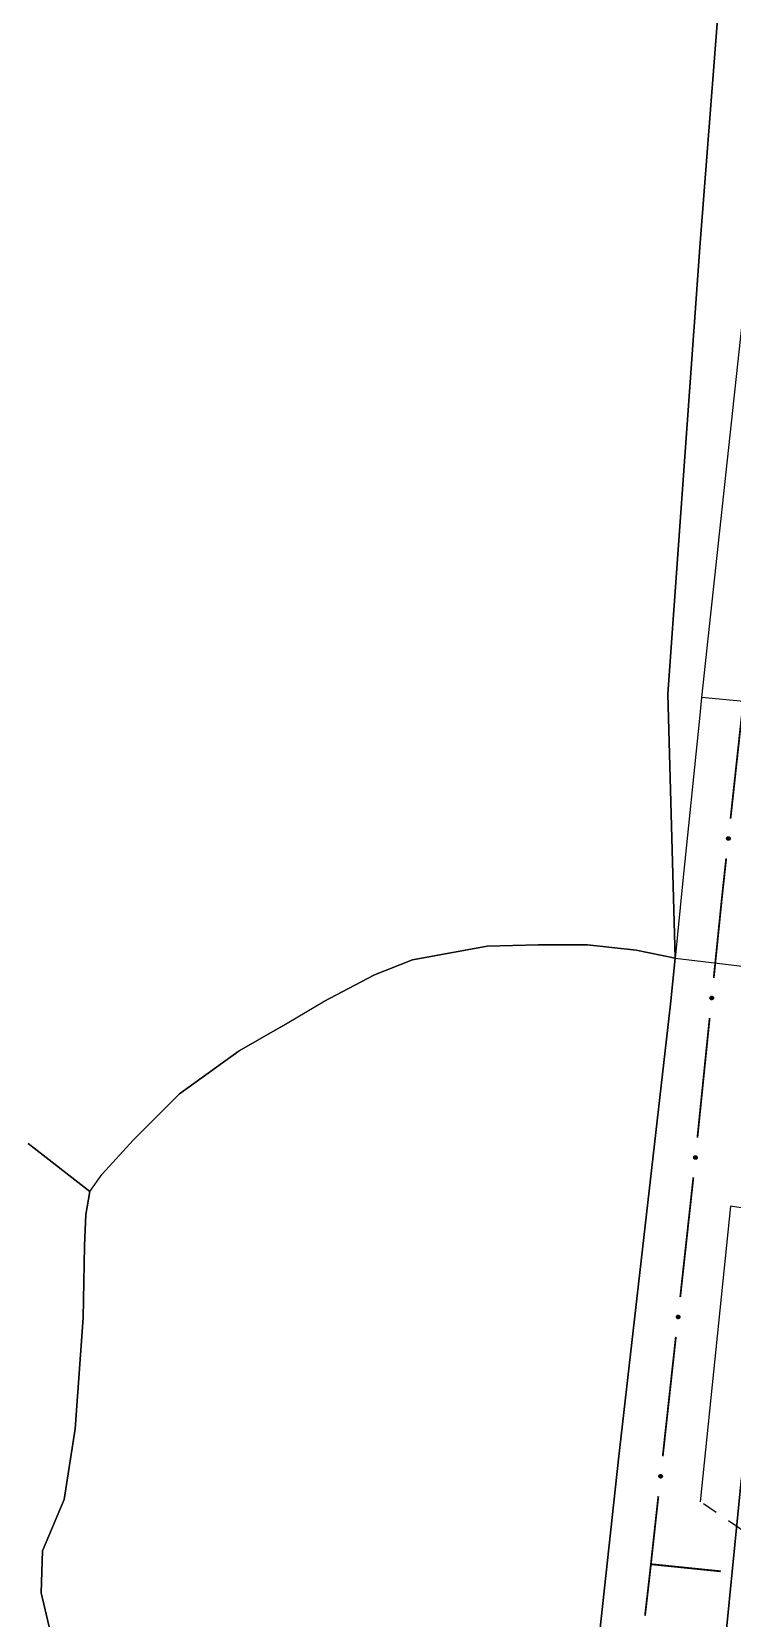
# Model space of a CAD drawing. Extents: x 200604 to 201918, y 4843538 to 4845237.
# Drawn here: x 200765.4 to 200835.3, y 4843894 to 4844052.3 of the extents above; entities that cross this region are included whole.
import ezdxf

# ---------------------------------------------------------------- set-up
doc = ezdxf.new("R2010")
doc.units = 0
doc.header["$LTSCALE"] = 1.5
doc.header["$MEASUREMENT"] = 0
doc.linetypes.add('TRACO_00', pattern=[10, -10])
doc.linetypes.add('TRACO_25', pattern=[8, 3, -1, 1, -1, 1, -1])
for name, color, linetype in [('CD_MALHA_LOTES', 7, 'CONTINUOUS'), ('RU-QUADRA', 210, 'CONTINUOUS'), ('SV-EIXO-ROD-ESTR', 7, 'CONTINUOUS'), ('SV-EIXO-RUA-N-PAV', 6, 'CONTINUOUS'), ('SV-PONTE-BUEIRO', 251, 'CONTINUOUS'), ('SV-ROD-ESTADUAIS', 20, 'CONTINUOUS'), ('SV-RUA-NAO-PAV', 7, 'CONTINUOUS')]:
    doc.layers.add(name, color=color, linetype=linetype)

msp = doc.modelspace()

# ---------------------------------------------------------------- linework, layer by layer
at = {"layer": 'CD_MALHA_LOTES', "linetype": 'Continuous', "flags": 128}
for points in [[(200902.06, 4844225.42), (200885.12, 4844193.6), (200869.05, 4844160.66), (200856.19, 4844130.12), (200844.13, 4844101.99), (200837.7, 4844081.9), (200834.49, 4844062.61), (200832.08, 4844031.27), (200828.86, 4843986.27), (200829.57, 4843959.88)], [(200834.38, 4843889.58), (200836.13, 4843907.41), (200839.42, 4843934.47), (200839.9, 4843938.03), (200841.76, 4843954.26), (200842.2, 4843958.14), (200844.29, 4843983.75), (200851.7, 4844045.56), (200853.95, 4844064.48), (200856.65, 4844078.33), (200859.46, 4844088.46), (200863.7, 4844101.3), (200872.73, 4844122.21), (200873.89, 4844124.74), (200884.66, 4844148.09), (200899.09, 4844180.7), (200918.84, 4844223.87)], [(200771.17, 4843936.59), (200772.39, 4843938.34), (200775.5, 4843941.73), (200780.1, 4843946.33), (200786.05, 4843950.65), (200790.11, 4843952.95), (200794.44, 4843955.53), (200799.58, 4843958.23), (200803.37, 4843959.72), (200810.81, 4843961.07), (200815.95, 4843961.21), (200820.82, 4843961.21), (200825.69, 4843960.67), (200829.57, 4843959.88)], [(200829.57, 4843959.88), (200829.1, 4843955.28), (200823.92, 4843909.9), (200818.73, 4843862.1), (200817.69, 4843852.45), (200812.75, 4843806.32), (200808.72, 4843772.54), (200806.94, 4843760.79), (200798.7, 4843732.1), (200795.46, 4843718.53), (200794.27, 4843713.61)], [(200771.17, 4843936.59), (200765.02, 4843941.39)], [(200767.11, 4843893.16), (200766.3, 4843896.54), (200766.44, 4843900.73), (200768.6, 4843905.88), (200769.68, 4843912.91), (200770.5, 4843924), (200770.63, 4843931.17), (200770.77, 4843934.29), (200771.17, 4843936.59)]]:
    msp.add_lwpolyline(points, dxfattribs=at)
at = {"layer": 'RU-QUADRA', "linetype": 'Continuous', "flags": 128}
for points in [[(200829.57, 4843959.88), (200828.86, 4843986.27), (200832.08, 4844031.27), (200834.49, 4844062.61), (200837.7, 4844081.9), (200844.13, 4844101.99), (200856.19, 4844130.12), (200869.05, 4844160.66), (200885.12, 4844193.6), (200902.06, 4844225.42), (200915.62, 4844256.8), (200918.88, 4844264.82), (200926.86, 4844290.96), (200935.68, 4844320.24), (200943.34, 4844345.65), (200953.37, 4844379.86), (200966.23, 4844425.89), (200968.93, 4844439.43), (200970.29, 4844448.9), (200970.29, 4844459.06), (200970.29, 4844473.27), (200968.93, 4844486.81), (200965.93, 4844504.84), (200928.25, 4844641.12)], [(200920.36, 4844223.94), (200918.84, 4844223.87), (200899.09, 4844180.7), (200891.2, 4844162.64), (200889.36, 4844158.41), (200884.66, 4844148.09), (200879.5, 4844136.9), (200876.32, 4844130.01), (200873.89, 4844124.74), (200872.73, 4844122.21), (200863.7, 4844101.3), (200859.46, 4844088.46), (200856.65, 4844078.33), (200853.95, 4844064.48), (200851.7, 4844045.56), (200844.29, 4843983.75), (200842.2, 4843958.14), (200841.76, 4843954.26), (200839.9, 4843938.03), (200839.42, 4843934.47), (200836.13, 4843907.41), (200834.38, 4843889.58)], [(200771.17, 4843936.59), (200770.77, 4843934.29), (200770.63, 4843931.17), (200770.5, 4843924), (200769.68, 4843912.91), (200768.6, 4843905.88), (200766.44, 4843900.73), (200766.3, 4843896.54), (200767.11, 4843893.16)]]:
    msp.add_lwpolyline(points, dxfattribs=at)
at = {"layer": 'RU-QUADRA', "linetype": 'Continuous'}
for points in [[(200810.81, 4843961.07), (200803.37, 4843959.72)], [(200815.95, 4843961.21), (200810.81, 4843961.07)], [(200820.82, 4843961.21), (200815.95, 4843961.21)], [(200825.69, 4843960.67), (200820.82, 4843961.21)], [(200757.41, 4843740.03), (200757, 4843732.04), (200762.23, 4843731.11), (200767.88, 4843729.63), (200780.36, 4843725.69), (200790.71, 4843714.44), (200792.51, 4843714.04), (200794.27, 4843713.61), (200795.46, 4843718.53), (200798.7, 4843732.1), (200806.94, 4843760.79), (200808.72, 4843772.54), (200812.75, 4843806.32), (200817.69, 4843852.45), (200818.73, 4843862.1), (200823.92, 4843909.9), (200829.1, 4843955.28), (200829.57, 4843959.88)], [(200803.37, 4843959.72), (200799.58, 4843958.23)], [(200829.57, 4843959.88), (200825.69, 4843960.67)], [(200799.58, 4843958.23), (200794.44, 4843955.53)], [(200790.11, 4843952.95), (200794.44, 4843955.53)], [(200790.11, 4843952.95), (200786.05, 4843950.65)], [(200786.05, 4843950.65), (200780.1, 4843946.33)], [(200775.5, 4843941.73), (200780.1, 4843946.33)], [(200775.5, 4843941.73), (200772.39, 4843938.34)], [(200765.02, 4843941.39), (200771.17, 4843936.59)], [(200771.17, 4843936.59), (200772.39, 4843938.34)]]:
    msp.add_lwpolyline(points, dxfattribs=at)
at = {"layer": 'SV-EIXO-ROD-ESTR', "const_width": 0.18}
for points in [[(200836.40093, 4843985.738344), (200835.10131, 4843973.808927)], [(200834.668103, 4843969.832455), (200834.343198, 4843966.850101)], [(200834.28, 4843966.27), (200833.424085, 4843957.897167)], [(200834.343198, 4843966.850101), (200834.28, 4843966.27)], [(200833.017303, 4843953.917905), (200831.796959, 4843941.980118)], [(200831.34, 4843937.51), (200830.08298, 4843926.07228)], [(200831.390178, 4843938.000856), (200831.34, 4843937.51)], [(200829.646006, 4843922.09622), (200828.335085, 4843910.16804)], [(200827.898111, 4843906.19198), (200827.024163, 4843898.23986)], [(200827, 4843898.02), (200826.566469, 4843894.266135)], [(200827.024163, 4843898.23986), (200827, 4843898.02)]]:
    msp.add_lwpolyline(points, dxfattribs=at)
at = {"layer": 'SV-EIXO-ROD-ESTR'}
for points in [[(200835.0097, 4843971.951605), (200835.040872, 4843971.913917), (200835.059956, 4843971.875152), (200835.066567, 4843971.838239), (200835.063904, 4843971.804097), (200835.057245, 4843971.769474), (200835.04283, 4843971.736049), (200835.018613, 4843971.702494), (200834.981027, 4843971.670959), (200834.940031, 4843971.65402), (200834.904189, 4843971.645602), (200834.868427, 4843971.646329), (200834.834902, 4843971.653361), (200834.800676, 4843971.669483), (200834.766912, 4843971.694356), (200834.736117, 4843971.732918), (200834.717668, 4843971.77105), (200834.712211, 4843971.806922), (200834.71317, 4843971.84287), (200834.720392, 4843971.878135), (200834.734731, 4843971.910865), (200834.759835, 4843971.944815), (200834.798299, 4843971.974706), (200834.836121, 4843971.99354), (200834.871907, 4843971.9995), (200834.907276, 4843971.997759), (200834.942083, 4843971.991502), (200834.976287, 4843971.978411), (200835.0097, 4843971.951605)], [(200833.344815, 4843956.039277), (200833.376237, 4843956.001798), (200833.395578, 4843955.96316), (200833.402434, 4843955.926292), (200833.399998, 4843955.892133), (200833.393569, 4843955.857467), (200833.379376, 4843955.823946), (200833.355383, 4843955.790231), (200833.318007, 4843955.758448), (200833.277125, 4843955.741236), (200833.241339, 4843955.73258), (200833.205574, 4843955.73307), (200833.172002, 4843955.739879), (200833.13767, 4843955.755773), (200833.103741, 4843955.780421), (200833.072691, 4843955.818778), (200833.053989, 4843955.856787), (200833.048294, 4843955.892622), (200833.049014, 4843955.928575), (200833.056001, 4843955.963887), (200833.070123, 4843955.996712), (200833.095001, 4843956.030828), (200833.133265, 4843956.060973), (200833.170961, 4843956.080059), (200833.206707, 4843956.086256), (200833.242087, 4843956.08475), (200833.276935, 4843956.078725), (200833.311225, 4843956.065861), (200833.344815, 4843956.039277)], [(200831.71769, 4843940.122228), (200831.749111, 4843940.084748), (200831.768452, 4843940.046111), (200831.775309, 4843940.009242), (200831.772872, 4843939.975083), (200831.766443, 4843939.940417), (200831.752251, 4843939.906897), (200831.728258, 4843939.873182), (200831.690882, 4843939.841398), (200831.65, 4843939.824186), (200831.614214, 4843939.815531), (200831.578448, 4843939.816021), (200831.544877, 4843939.82283), (200831.510545, 4843939.838724), (200831.476616, 4843939.863372), (200831.445565, 4843939.901728), (200831.426864, 4843939.939737), (200831.421169, 4843939.975572), (200831.421889, 4843940.011526), (200831.428876, 4843940.046838), (200831.442997, 4843940.079662), (200831.467876, 4843940.113779), (200831.50614, 4843940.143924), (200831.543836, 4843940.163009), (200831.579582, 4843940.169206), (200831.614962, 4843940.167701), (200831.64981, 4843940.161675), (200831.684099, 4843940.148812), (200831.71769, 4843940.122228)], [(200829.989611, 4843924.215045), (200830.020747, 4843924.177328), (200830.039795, 4843924.138545), (200830.046371, 4843924.101626), (200830.043675, 4843924.067486), (200830.036983, 4843924.03287), (200830.022537, 4843923.999458), (200829.998289, 4843923.965926), (200829.960672, 4843923.934427), (200829.919661, 4843923.917526), (200829.88381, 4843923.909143), (200829.848049, 4843923.909904), (200829.81453, 4843923.916968), (200829.78032, 4843923.933122), (200829.746579, 4843923.958027), (200829.715821, 4843923.996618), (200829.697408, 4843924.034768), (200829.691985, 4843924.070645), (200829.692978, 4843924.106592), (200829.700233, 4843924.14185), (200829.714603, 4843924.174566), (200829.73974, 4843924.208493), (200829.778232, 4843924.238347), (200829.816072, 4843924.257145), (200829.851863, 4843924.263071), (200829.887231, 4843924.261297), (200829.922032, 4843924.255007), (200829.956223, 4843924.241883), (200829.989611, 4843924.215045)], [(200828.241716, 4843908.310805), (200828.272852, 4843908.273088), (200828.291899, 4843908.234305), (200828.298475, 4843908.197386), (200828.295779, 4843908.163246), (200828.289088, 4843908.12863), (200828.274641, 4843908.095218), (200828.250393, 4843908.061686), (200828.212777, 4843908.030187), (200828.171765, 4843908.013286), (200828.135914, 4843908.004902), (200828.100154, 4843908.005664), (200828.066635, 4843908.012728), (200828.032425, 4843908.028881), (200827.998683, 4843908.053787), (200827.967925, 4843908.092378), (200827.949513, 4843908.130527), (200827.944089, 4843908.166405), (200827.945082, 4843908.202351), (200827.952338, 4843908.23761), (200827.966708, 4843908.270326), (200827.991844, 4843908.304253), (200828.030336, 4843908.334106), (200828.068176, 4843908.352905), (200828.103968, 4843908.358831), (200828.139335, 4843908.357056), (200828.174137, 4843908.350767), (200828.208328, 4843908.337643), (200828.241716, 4843908.310805)]]:
    msp.add_lwpolyline(points, close=True, dxfattribs=at)
for points in [[(200834.720392, 4843971.878135), (200834.717668, 4843971.77105)], [(200834.727723, 4843971.890117), (200834.727101, 4843971.758415)], [(200834.734731, 4843971.910865), (200834.736117, 4843971.732918)], [(200834.749052, 4843971.922108), (200834.751893, 4843971.721399)], [(200834.759835, 4843971.944815), (200834.766912, 4843971.694356)], [(200834.780172, 4843971.955778), (200834.783615, 4843971.685001)], [(200834.798299, 4843971.974706), (200834.800676, 4843971.669483)], [(200834.815979, 4843971.982074), (200834.817258, 4843971.666237)], [(200834.836121, 4843971.99354), (200834.834902, 4843971.653361)], [(200834.852873, 4843971.993153), (200834.851493, 4843971.6529)], [(200834.871907, 4843971.9995), (200834.868427, 4843971.646329)], [(200834.888881, 4843971.996093), (200834.883901, 4843971.647996)], [(200834.907276, 4843971.997759), (200834.904189, 4843971.645602)], [(200834.925359, 4843971.990747), (200834.924422, 4843971.654563)], [(200834.942083, 4843971.991502), (200834.940031, 4843971.65402)], [(200834.958532, 4843971.98027), (200834.961464, 4843971.666999)], [(200834.976287, 4843971.978411), (200834.981027, 4843971.670959)], [(200834.991115, 4843971.964367), (200834.998332, 4843971.690434)], [(200835.0097, 4843971.951605), (200835.018613, 4843971.702494)], [(200835.025845, 4843971.930386), (200835.031104, 4843971.726669)], [(200835.040872, 4843971.913917), (200835.04283, 4843971.736049)], [(200835.051846, 4843971.891866), (200835.050015, 4843971.761669)], [(200835.059956, 4843971.875152), (200835.057245, 4843971.769474)], [(200833.056001, 4843955.963887), (200833.053989, 4843955.856787)], [(200833.063253, 4843955.975917), (200833.063506, 4843955.844215)], [(200833.070123, 4843955.996712), (200833.072691, 4843955.818778)], [(200833.084369, 4843956.00805), (200833.088543, 4843955.807364)], [(200833.095001, 4843956.030828), (200833.103741, 4843955.780421)], [(200833.115264, 4843956.041925), (200833.120506, 4843955.771178)], [(200833.133265, 4843956.060973), (200833.13767, 4843955.755773)], [(200833.150896, 4843956.068459), (200833.154274, 4843955.752638)], [(200833.170961, 4843956.080059), (200833.172002, 4843955.739879)], [(200833.187716, 4843956.079783), (200833.188596, 4843955.739528)], [(200833.206707, 4843956.086256), (200833.205574, 4843955.73307)], [(200833.223704, 4843956.082962), (200833.221036, 4843955.73484)], [(200833.242087, 4843956.08475), (200833.241339, 4843955.73258)], [(200833.260216, 4843956.077858), (200833.261512, 4843955.741676)], [(200833.276935, 4843956.078725), (200833.277125, 4843955.741236)], [(200833.293458, 4843956.067602), (200833.298471, 4843955.754357)], [(200833.311225, 4843956.065861), (200833.318007, 4843955.758448)], [(200833.326146, 4843956.051916), (200833.335182, 4843955.778037)], [(200833.344815, 4843956.039277), (200833.355383, 4843955.790231)], [(200833.361101, 4843956.018166), (200833.367713, 4843955.814489)], [(200833.376237, 4843956.001798), (200833.379376, 4843955.823946)], [(200833.387357, 4843955.97982), (200833.386392, 4843955.849613)], [(200833.395578, 4843955.96316), (200833.393569, 4843955.857467)], [(200831.467876, 4843940.113779), (200831.476616, 4843939.863372)], [(200831.488139, 4843940.124876), (200831.493381, 4843939.854128)], [(200831.50614, 4843940.143924), (200831.510545, 4843939.838724)], [(200831.523771, 4843940.15141), (200831.527148, 4843939.835589)], [(200831.543836, 4843940.163009), (200831.544877, 4843939.82283)], [(200831.560591, 4843940.162734), (200831.56147, 4843939.822479)], [(200831.579582, 4843940.169206), (200831.578448, 4843939.816021)], [(200831.596578, 4843940.165913), (200831.59391, 4843939.817791)], [(200831.614962, 4843940.167701), (200831.614214, 4843939.815531)], [(200831.63309, 4843940.160809), (200831.634387, 4843939.824626)], [(200831.64981, 4843940.161675), (200831.65, 4843939.824186)], [(200831.666333, 4843940.150552), (200831.671345, 4843939.837308)], [(200831.684099, 4843940.148812), (200831.690882, 4843939.841398)], [(200831.69902, 4843940.134866), (200831.708057, 4843939.860987)], [(200831.71769, 4843940.122228), (200831.728258, 4843939.873182)], [(200831.733976, 4843940.101117), (200831.740588, 4843939.897439)], [(200831.428876, 4843940.046838), (200831.426864, 4843939.939737)], [(200831.436127, 4843940.058868), (200831.43638, 4843939.927165)], [(200831.442997, 4843940.079662), (200831.445565, 4843939.901728)], [(200831.457243, 4843940.091), (200831.461418, 4843939.890315)], [(200831.749111, 4843940.084748), (200831.752251, 4843939.906897)], [(200831.760232, 4843940.06277), (200831.759266, 4843939.932564)], [(200831.768452, 4843940.046111), (200831.766443, 4843939.940417)], [(200829.700233, 4843924.14185), (200829.697408, 4843924.034768)], [(200829.707576, 4843924.153825), (200829.706829, 4843924.022124)], [(200829.714603, 4843924.174566), (200829.715821, 4843923.996618)], [(200829.728935, 4843924.185796), (200829.731586, 4843923.985085)], [(200829.73974, 4843924.208493), (200829.746579, 4843923.958027)], [(200829.760087, 4843924.219436), (200829.763274, 4843923.948656)], [(200829.778232, 4843924.238347), (200829.78032, 4843923.933122)], [(200829.795919, 4843924.245698), (200829.796899, 4843923.929861)], [(200829.816072, 4843924.257145), (200829.81453, 4843923.916968)], [(200829.832824, 4843924.256742), (200829.831121, 4843923.916491)], [(200829.851863, 4843924.263071), (200829.848049, 4843923.909904)], [(200829.868835, 4843924.259649), (200829.863525, 4843923.911557)], [(200829.887231, 4843924.261297), (200829.88381, 4843923.909143)], [(200829.905307, 4843924.254267), (200829.904051, 4843923.918085)], [(200829.922032, 4843924.255007), (200829.919661, 4843923.917526)], [(200829.938471, 4843924.243759), (200829.941105, 4843923.930485)], [(200829.956223, 4843924.241883), (200829.960672, 4843923.934427)], [(200829.971038, 4843924.227825), (200829.977996, 4843923.953886)], [(200829.989611, 4843924.215045), (200829.998289, 4843923.965926)], [(200830.005736, 4843924.193812), (200830.010802, 4843923.99009)], [(200830.020747, 4843924.177328), (200830.022537, 4843923.999458)], [(200830.031701, 4843924.155267), (200830.029747, 4843924.025071)], [(200830.039795, 4843924.138545), (200830.036983, 4843924.03287)], [(200827.952338, 4843908.23761), (200827.949513, 4843908.130527)], [(200827.95968, 4843908.249584), (200827.958933, 4843908.117883)], [(200827.966708, 4843908.270326), (200827.967925, 4843908.092378)], [(200827.981039, 4843908.281555), (200827.98369, 4843908.080844)], [(200827.991844, 4843908.304253), (200827.998683, 4843908.053787)], [(200828.012191, 4843908.315196), (200828.015378, 4843908.044416)], [(200828.030336, 4843908.334106), (200828.032425, 4843908.028881)], [(200828.048023, 4843908.341458), (200828.049004, 4843908.02562)], [(200828.068176, 4843908.352905), (200828.066635, 4843908.012728)], [(200828.084928, 4843908.352502), (200828.083225, 4843908.01225)], [(200828.103968, 4843908.358831), (200828.100154, 4843908.005664)], [(200828.120939, 4843908.355408), (200828.115629, 4843908.007316)], [(200828.139335, 4843908.357056), (200828.135914, 4843908.004902)], [(200828.157411, 4843908.350027), (200828.156156, 4843908.013844)], [(200828.174137, 4843908.350767), (200828.171765, 4843908.013286)], [(200828.190575, 4843908.339519), (200828.19321, 4843908.026245)], [(200828.208328, 4843908.337643), (200828.212777, 4843908.030187)], [(200828.223142, 4843908.323585), (200828.2301, 4843908.049645)], [(200828.241716, 4843908.310805), (200828.250393, 4843908.061686)], [(200828.257841, 4843908.289571), (200828.262906, 4843908.085849)], [(200828.272852, 4843908.273088), (200828.274641, 4843908.095218)], [(200828.283805, 4843908.251026), (200828.281851, 4843908.120831)], [(200828.291899, 4843908.234305), (200828.289088, 4843908.12863)]]:
    msp.add_lwpolyline(points, dxfattribs=at)
at = {"layer": 'SV-EIXO-RUA-N-PAV', "const_width": 0.18}
for points in [[(200827.166095, 4843899.408363), (200827.15, 4843899.41)], [(200834.130116, 4843898.69955), (200827.166095, 4843899.408363)]]:
    msp.add_lwpolyline(points, dxfattribs=at)
at = {"layer": 'SV-PONTE-BUEIRO', "linetype": 'Continuous'}
msp.add_polyline3d([(200840.28, 4843985.13, 4.59), (200832.21, 4843985.88, 5), (200832, 4843983.81, 5), (200830.32, 4843967.3, 5), (200829.57, 4843959.88, 4.99), (200837.38, 4843958.94, 5.89), (200837.49, 4843959.96, 5.89), (200840.06, 4843983.16, 5.89)], close=True, dxfattribs=at)
at = {"layer": 'SV-ROD-ESTADUAIS', "linetype": 'Continuous'}
for points in [[(200910.21, 4844237.71, 7.27), (200900.81, 4844216.74, 6.55), (200888.61, 4844191.71, 5.78), (200872.37, 4844154.49, 5.3), (200855.18, 4844115.88, 5.14), (200850.26, 4844102.08, 5.14), (200848.34, 4844095.23, 4.97), (200844.88, 4844082.7, 4.97), (200842.28, 4844069.95, 4.79), (200840.46, 4844059.98, 4.47), (200836.96, 4844029.93, 4.45), (200832.21, 4843985.88, 4.76)], [(200835.09, 4843935.12, 3.79), (200832.08, 4843905.65, 4.09)]]:
    msp.add_polyline3d(points, dxfattribs=at)
at = {"layer": 'SV-ROD-ESTADUAIS', "linetype": 'TRACO_00'}
msp.add_polyline3d([(200794.304518, 4843704.448317, 5.08), (200797.32, 4843717.45, 5.08), (200800.16, 4843728.95, 4.11), (200802.65, 4843739.45, 4.11), (200804.2, 4843747.19, 4.11), (200806.94, 4843760.79, 4.08), (200808.72, 4843772.54, 4.05), (200812.75, 4843806.32, 3.91), (200817.69, 4843852.45, 3.81), (200818.73, 4843862.1, 3.78), (200823.92, 4843909.9, 3.78), (200829.1, 4843955.28, 4.23), (200829.57, 4843959.88, 4.76)], dxfattribs=at)
at = {"layer": 'SV-RUA-NAO-PAV', "linetype": 'TRACO_25'}
for points in [[(200887.16, 4843901.64, 4.27), (200888.02, 4843907.48, 4.26), (200887.51, 4843913.85, 4.28), (200883.09, 4843922.03, 3.85), (200877.41, 4843926.76, 3.87), (200872.39, 4843929.02, 4.04), (200867.36, 4843930.35, 4.03), (200855.47, 4843932.06, 3.93), (200839.42, 4843934.47, 3.92), (200835.09, 4843935.12, 3.92)], [(200846.11, 4843900.53, 4.07), (200838.61, 4843901.2, 4.07), (200832.08, 4843905.65, 4.27)]]:
    msp.add_polyline3d(points, dxfattribs=at)

doc.saveas('drawing.dxf')
